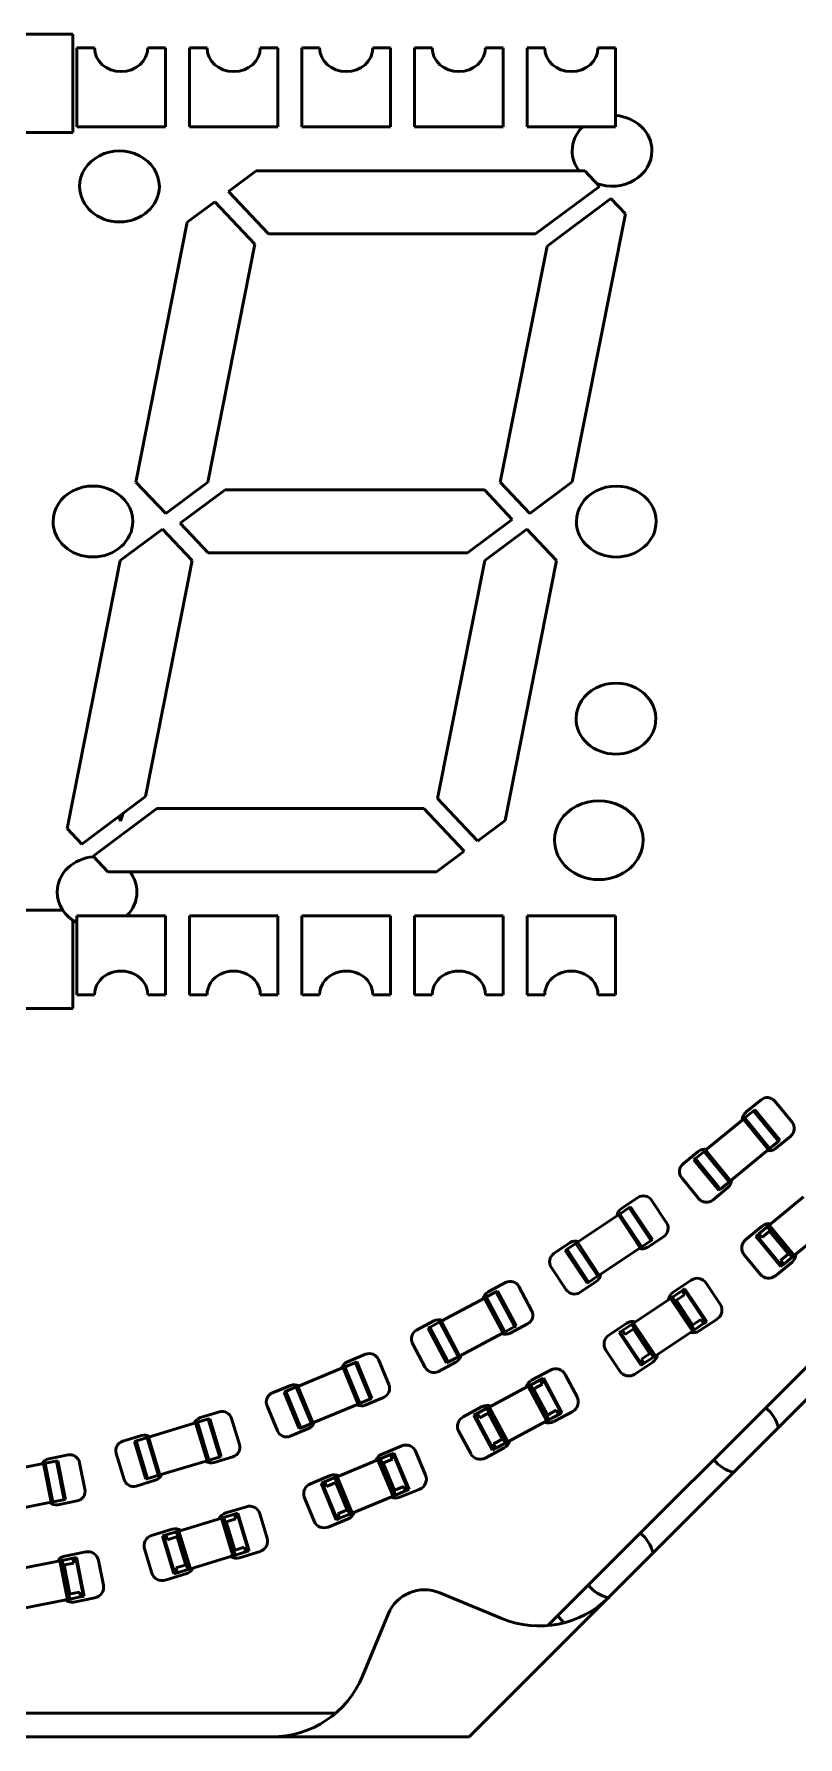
# Model space of a CAD drawing. Header units: inches. Extents: x -20.7 to 49, y -43 to 17.2.
# Drawn here: x 19.407 to 21.24, y -23.085 to -19.002 of the extents above; entities that cross this region are included whole.
import ezdxf

# ---------------------------------------------------------------- set-up
doc = ezdxf.new("R2010")
doc.units = ezdxf.units.IN
doc.header["$MEASUREMENT"] = 0
doc.layers.add('Visible (ANSI)', color=7, linetype='Continuous', lineweight=50)
doc.layers.add('Visible Narrow (ANSI)', color=7, linetype='Continuous', lineweight=35)

msp = doc.modelspace()

# ---------------------------------------------------------------- linework, layer by layer
at = {"layer": 'Visible (ANSI)'}
for p, q in [((19.241, -19.0025), (19.5008, -19.0025)), ((19.5008, -19.0025), (19.5008, -19.2387)), ((19.51, -19.2248), (19.51, -19.0358)), ((19.51, -19.0358), (19.5525, -19.0358)), ((19.6801, -19.0358), (19.7226, -19.0358)), ((19.7226, -19.2248), (19.7226, -19.0358)), ((19.78, -19.2248), (19.78, -19.0358)), ((19.78, -19.0358), (19.8225, -19.0358)), ((19.9501, -19.0358), (19.9926, -19.0358)), ((19.9926, -19.2248), (19.9926, -19.0358)), ((20.05, -19.2248), (20.05, -19.0358)), ((20.05, -19.0358), (20.0925, -19.0358)), ((20.2201, -19.0358), (20.2626, -19.0358)), ((20.2626, -19.2248), (20.2626, -19.0358)), ((20.32, -19.2248), (20.32, -19.0358)), ((20.32, -19.0358), (20.3625, -19.0358)), ((20.4901, -19.0358), (20.5326, -19.0358)), ((20.5326, -19.2248), (20.5326, -19.0358)), ((20.59, -19.2248), (20.59, -19.0358)), ((20.59, -19.0358), (20.6325, -19.0358)), ((20.7601, -19.0358), (20.8026, -19.0358)), ((20.8026, -19.2248), (20.8026, -19.0358)), ((19.51, -19.2248), (19.7226, -19.2248)), ((19.78, -19.2248), (19.9926, -19.2248)), ((20.05, -19.2248), (20.2626, -19.2248)), ((20.32, -19.2248), (20.5326, -19.2248)), ((20.59, -19.2248), (20.8026, -19.2248)), ((19.5008, -19.2387), (19.3406, -19.2387)), ((19.8738, -19.38), (19.94, -19.3306)), ((19.94, -19.3306), (20.7285, -19.3306)), ((20.7285, -19.3306), (20.7636, -19.3677)), ((19.9699, -19.4818), (19.8738, -19.38)), ((20.7636, -19.3677), (20.6107, -19.4818)), ((19.775, -19.4536), (19.8412, -19.4043)), ((19.8412, -19.4043), (19.9373, -19.5061)), ((20.638, -19.5107), (20.7909, -19.3967)), ((20.7909, -19.3967), (20.826, -19.4338)), ((19.6518, -20.0764), (19.775, -19.4536)), ((20.826, -19.4338), (20.6982, -20.0763)), ((19.9373, -19.5061), (19.8245, -20.0764)), ((20.6107, -19.4818), (19.9699, -19.4818)), ((20.5257, -20.0766), (20.638, -19.5107)), ((19.7232, -20.152), (19.6518, -20.0764)), ((19.8245, -20.0764), (19.7232, -20.152)), ((20.5968, -20.1519), (20.5257, -20.0766)), ((20.6982, -20.0763), (20.5968, -20.1519)), ((19.7581, -20.1753), (19.8658, -20.095)), ((19.8658, -20.095), (20.4876, -20.095)), ((20.4876, -20.095), (20.5545, -20.1659)), ((20.5545, -20.1659), (20.4468, -20.2462)), ((19.6144, -20.2648), (19.7158, -20.1892)), ((19.7158, -20.1892), (19.7869, -20.2645)), ((19.825, -20.2462), (19.7581, -20.1753)), ((20.4885, -20.2645), (20.5895, -20.1891)), ((20.5895, -20.1891), (20.6608, -20.2647)), ((20.4468, -20.2462), (19.825, -20.2462)), ((19.4867, -20.9073), (19.6144, -20.2648)), ((19.7869, -20.2645), (19.6746, -20.8304)), ((20.3753, -20.8351), (20.4885, -20.2645)), ((20.6608, -20.2647), (20.5376, -20.8875)), ((23.0404, -20.4958), (20.4514, -23.0848)), ((22.7734, -20.6846), (20.6402, -22.8178)), ((19.6746, -20.8304), (19.5217, -20.9445)), ((19.5491, -20.9734), (19.7019, -20.8594)), ((19.7019, -20.8594), (20.3427, -20.8594)), ((20.3427, -20.8594), (20.4388, -20.9612)), ((20.4714, -20.9369), (20.3753, -20.8351)), ((19.6148, -20.8895), (19.6108, -20.8781)), ((19.6215, -20.87), (19.6148, -20.8895)), ((20.5376, -20.8875), (20.474, -20.935)), ((19.5217, -20.9445), (19.4867, -20.9073)), ((20.474, -20.935), (20.4714, -20.9369)), ((19.5841, -21.0106), (19.5491, -20.9734)), ((20.4388, -20.9612), (20.3726, -21.0106)), ((20.3726, -21.0106), (19.5841, -21.0106)), ((19.241, -21.1025), (19.4761, -21.1025)), ((19.5008, -21.1271), (19.5008, -21.3387)), ((19.7226, -21.1164), (19.51, -21.1164)), ((19.51, -21.1164), (19.51, -21.3054)), ((19.7226, -21.1164), (19.7226, -21.3054)), ((19.9926, -21.1164), (19.78, -21.1164)), ((19.78, -21.1164), (19.78, -21.3054)), ((19.9926, -21.1164), (19.9926, -21.3054)), ((20.2626, -21.1164), (20.05, -21.1164)), ((20.05, -21.1164), (20.05, -21.3054)), ((20.2626, -21.1164), (20.2626, -21.3054)), ((20.5326, -21.1164), (20.32, -21.1164)), ((20.32, -21.1164), (20.32, -21.3054)), ((20.5326, -21.1164), (20.5326, -21.3054)), ((20.8026, -21.1164), (20.59, -21.1164)), ((20.59, -21.1164), (20.59, -21.3054)), ((20.8026, -21.1164), (20.8026, -21.3054)), ((19.5525, -21.3054), (19.51, -21.3054)), ((19.7226, -21.3054), (19.6801, -21.3054)), ((19.8225, -21.3054), (19.78, -21.3054)), ((19.9926, -21.3054), (19.9501, -21.3054)), ((20.0925, -21.3054), (20.05, -21.3054)), ((20.2626, -21.3054), (20.2201, -21.3054)), ((20.3625, -21.3054), (20.32, -21.3054)), ((20.5326, -21.3054), (20.4901, -21.3054)), ((20.6325, -21.3054), (20.59, -21.3054)), ((20.8026, -21.3054), (20.7601, -21.3054)), ((19.5008, -21.3387), (19.241, -21.3387)), ((21.1325, -21.5845), (21.1133, -21.6002)), ((21.115, -21.5874), (21.1515, -21.5574)), ((21.1325, -21.5845), (21.1366, -21.5811)), ((21.1366, -21.5811), (21.1965, -21.6542)), ((21.1847, -21.5607), (21.226, -21.6109)), ((21.1092, -21.6036), (21.0179, -21.6785)), ((21.1133, -21.6002), (21.1092, -21.6036)), ((21.1092, -21.6036), (21.1691, -21.6767)), ((21.1691, -21.6767), (21.0778, -21.7516)), ((21.1732, -21.6733), (21.1691, -21.6767)), ((21.1924, -21.6575), (21.1732, -21.6733)), ((21.2227, -21.6442), (21.1862, -21.6741)), ((21.1924, -21.6575), (21.1965, -21.6542)), ((20.9643, -21.711), (21.0009, -21.6811)), ((20.9946, -21.6976), (20.9905, -21.701)), ((20.9905, -21.701), (21.0504, -21.7741)), ((21.0138, -21.6819), (20.9946, -21.6976)), ((21.0138, -21.6819), (21.0179, -21.6785)), ((21.0179, -21.6785), (21.0778, -21.7516)), ((21.0023, -21.7945), (20.9611, -21.7443)), ((21.0737, -21.755), (21.0545, -21.7707)), ((21.0737, -21.755), (21.0778, -21.7516)), ((20.8165, -21.8178), (20.8558, -21.7915)), ((20.8885, -21.7981), (20.9246, -21.8521)), ((21.072, -21.7678), (21.0355, -21.7978)), ((21.0545, -21.7707), (21.0504, -21.7741)), ((21.2531, -21.7904), (21.171, -21.8578)), ((20.8091, -21.8334), (20.7109, -21.899)), ((20.8136, -21.8304), (20.8091, -21.8334)), ((20.8091, -21.8334), (20.8616, -21.9119)), ((20.8342, -21.8166), (20.8136, -21.8304)), ((20.8342, -21.8166), (20.8386, -21.8137)), ((20.8386, -21.8137), (20.8911, -21.8922)), ((21.1146, -21.8926), (21.1545, -21.8599)), ((21.1458, -21.8784), (21.1417, -21.8818)), ((21.1664, -21.8616), (21.1458, -21.8784)), ((21.1458, -21.8784), (21.1533, -21.8875)), ((21.1533, -21.8875), (21.1711, -21.8729)), ((21.171, -21.8578), (21.1664, -21.8616)), ((21.1739, -21.8707), (21.1664, -21.8616)), ((21.2309, -21.9309), (21.171, -21.8578)), ((21.1711, -21.8729), (21.1739, -21.8707)), ((21.1739, -21.8707), (21.2188, -21.9255)), ((21.3131, -21.8634), (21.2309, -21.9309)), ((20.6545, -21.9261), (20.6937, -21.8998)), ((20.6859, -21.9157), (20.6815, -21.9187)), ((20.6815, -21.9187), (20.734, -21.9972)), ((20.7065, -21.9019), (20.6859, -21.9157)), ((20.7065, -21.9019), (20.7109, -21.899)), ((20.7109, -21.899), (20.7634, -21.9775)), ((20.8616, -21.9119), (20.7634, -21.9775)), ((20.8661, -21.909), (20.8616, -21.9119)), ((20.8867, -21.8952), (20.8661, -21.909)), ((20.9181, -21.8848), (20.8788, -21.9111)), ((20.8867, -21.8952), (20.8911, -21.8922)), ((21.1417, -21.8818), (21.139, -21.884)), ((21.139, -21.884), (21.1989, -21.9571)), ((20.684, -22.0128), (20.6479, -21.9588)), ((21.1494, -21.9758), (21.111, -21.929)), ((21.2257, -21.9466), (21.1857, -21.9794)), ((21.2161, -21.9277), (21.1983, -21.9423)), ((21.1983, -21.9423), (21.2058, -21.9515)), ((21.2017, -21.9548), (21.1989, -21.9571)), ((21.2058, -21.9515), (21.2017, -21.9548)), ((21.2263, -21.9346), (21.2058, -21.9515)), ((21.2161, -21.9277), (21.2188, -21.9255)), ((21.2263, -21.9346), (21.2188, -21.9255)), ((21.2309, -21.9309), (21.2263, -21.9346)), ((20.4969, -22.0178), (20.5385, -21.9955)), ((20.7561, -21.9931), (20.7168, -22.0194)), ((20.7384, -21.9943), (20.734, -21.9972)), ((20.759, -21.9805), (20.7384, -21.9943)), ((20.759, -21.9805), (20.7634, -21.9775)), ((20.9409, -22.0183), (20.9838, -21.9896)), ((21.0197, -21.9967), (21.0533, -22.0471)), ((20.488, -22.0326), (20.3839, -22.0883)), ((20.4927, -22.0301), (20.488, -22.0326)), ((20.488, -22.0326), (20.5326, -22.1159)), ((20.5146, -22.0184), (20.4927, -22.0301)), ((20.5146, -22.0184), (20.5193, -22.0159)), ((20.5193, -22.0159), (20.5638, -22.0992)), ((20.5705, -22.0052), (20.6011, -22.0625)), ((20.9341, -22.0335), (20.8457, -22.0925)), ((20.939, -22.0302), (20.9341, -22.0335)), ((20.9866, -22.112), (20.9341, -22.0335)), ((20.9611, -22.0154), (20.939, -22.0302)), ((20.9456, -22.04), (20.939, -22.0302)), ((20.9456, -22.04), (20.9485, -22.038)), ((20.9456, -22.04), (20.985, -22.0989)), ((20.9485, -22.038), (20.9677, -22.0252)), ((20.9655, -22.0125), (20.9611, -22.0154)), ((20.9677, -22.0252), (20.9611, -22.0154)), ((20.9655, -22.0125), (20.9685, -22.0105)), ((20.9685, -22.0105), (21.021, -22.0891)), ((21.0071, -22.0842), (20.9879, -22.097)), ((21.0462, -22.0829), (21.0032, -22.1116)), ((21.0136, -22.094), (21.0071, -22.0842)), ((20.325, -22.1097), (20.3667, -22.0874)), ((20.3573, -22.1025), (20.3526, -22.105)), ((20.3526, -22.105), (20.3971, -22.1883)), ((20.3792, -22.0908), (20.3573, -22.1025)), ((20.3792, -22.0908), (20.3839, -22.0883)), ((20.3839, -22.0883), (20.4284, -22.1716)), ((20.5326, -22.1159), (20.4284, -22.1716)), ((20.5372, -22.1134), (20.5326, -22.1159)), ((20.5591, -22.1017), (20.5372, -22.1134)), ((20.5914, -22.0945), (20.5498, -22.1168)), ((20.5591, -22.1017), (20.5638, -22.0992)), ((20.7862, -22.1217), (20.8291, -22.0929)), ((20.8143, -22.1135), (20.8114, -22.1155)), ((20.8114, -22.1155), (20.8639, -22.1941)), ((20.8187, -22.1106), (20.8143, -22.1135)), ((20.8408, -22.0958), (20.8187, -22.1106)), ((20.8187, -22.1106), (20.8253, -22.1204)), ((20.8253, -22.1204), (20.8444, -22.1076)), ((20.8457, -22.0925), (20.8408, -22.0958)), ((20.8474, -22.1056), (20.8408, -22.0958)), ((20.8444, -22.1076), (20.8474, -22.1056)), ((20.8982, -22.1711), (20.8457, -22.0925)), ((20.8474, -22.1056), (20.8868, -22.1645)), ((20.9866, -22.112), (20.8982, -22.1711)), ((20.985, -22.0989), (20.9879, -22.097)), ((20.9915, -22.1087), (20.985, -22.0989)), ((20.9915, -22.1087), (20.9866, -22.112)), ((21.0136, -22.094), (20.9915, -22.1087)), ((21.018, -22.091), (21.0136, -22.094)), ((21.018, -22.091), (21.021, -22.0891)), ((20.3459, -22.1989), (20.3153, -22.1417)), ((20.8127, -22.2078), (20.7791, -22.1575)), ((20.8838, -22.1665), (20.8647, -22.1793)), ((20.8838, -22.1665), (20.8868, -22.1645)), ((20.8933, -22.1744), (20.8868, -22.1645)), ((20.1489, -22.1994), (20.0398, -22.2446)), ((20.1538, -22.1974), (20.1489, -22.1994)), ((20.1489, -22.1994), (20.1851, -22.2867)), ((20.1767, -22.1879), (20.1538, -22.1974)), ((20.1592, -22.1856), (20.2028, -22.1675)), ((20.1767, -22.1879), (20.1816, -22.1858)), ((20.1816, -22.1858), (20.2178, -22.2731)), ((20.2337, -22.1803), (20.2585, -22.2403)), ((20.4195, -22.1864), (20.3779, -22.2086)), ((20.4018, -22.1858), (20.3971, -22.1883)), ((20.4237, -22.1741), (20.4018, -22.1858)), ((20.4237, -22.1741), (20.4284, -22.1716)), ((20.601, -22.2297), (20.6466, -22.2053)), ((20.8915, -22.1862), (20.8485, -22.215)), ((20.8668, -22.1921), (20.8639, -22.1941)), ((20.8647, -22.1793), (20.8712, -22.1891)), ((20.8712, -22.1891), (20.8668, -22.1921)), ((20.8933, -22.1744), (20.8712, -22.1891)), ((20.8982, -22.1711), (20.8933, -22.1744)), ((19.9791, -22.2601), (20.0228, -22.242)), ((20.0349, -22.2466), (20.012, -22.2561)), ((20.0349, -22.2466), (20.0398, -22.2446)), ((20.0398, -22.2446), (20.076, -22.3319)), ((20.5928, -22.2441), (20.4991, -22.2942)), ((20.598, -22.2413), (20.5928, -22.2441)), ((20.6374, -22.3274), (20.5928, -22.2441)), ((20.6215, -22.2288), (20.598, -22.2413)), ((20.6036, -22.2517), (20.598, -22.2413)), ((20.6067, -22.2501), (20.627, -22.2392)), ((20.6261, -22.2263), (20.6215, -22.2288)), ((20.627, -22.2392), (20.6215, -22.2288)), ((20.6261, -22.2263), (20.6293, -22.2246)), ((20.6293, -22.2246), (20.6738, -22.308)), ((20.6815, -22.2159), (20.7101, -22.2693)), ((20.012, -22.2561), (20.0071, -22.2581)), ((20.0071, -22.2581), (20.0432, -22.3454)), ((20.1851, -22.2867), (20.076, -22.3319)), ((20.19, -22.2846), (20.1851, -22.2867)), ((20.2129, -22.2752), (20.19, -22.2846)), ((20.2458, -22.2711), (20.2021, -22.2892)), ((20.2129, -22.2752), (20.2178, -22.2731)), ((20.6036, -22.2517), (20.6067, -22.2501)), ((20.6036, -22.2517), (20.637, -22.3142)), ((19.8239, -22.3234), (19.8002, -22.3306)), ((19.8067, -22.3194), (19.8519, -22.3057)), ((19.8239, -22.3234), (19.829, -22.3219)), ((19.829, -22.3219), (19.8564, -22.4123)), ((19.8813, -22.3214), (19.9002, -22.3836)), ((19.9912, -22.351), (19.9663, -22.291)), ((20.4369, -22.3174), (20.4825, -22.293)), ((20.4657, -22.312), (20.4626, -22.3137)), ((20.4626, -22.3137), (20.5071, -22.397)), ((20.4704, -22.3095), (20.4657, -22.312)), ((20.4939, -22.297), (20.4704, -22.3095)), ((20.4704, -22.3095), (20.476, -22.32)), ((20.476, -22.32), (20.4963, -22.3091)), ((20.4991, -22.2942), (20.4939, -22.297)), ((20.4994, -22.3074), (20.4939, -22.297)), ((20.4963, -22.3091), (20.4994, -22.3074)), ((20.5436, -22.3776), (20.4991, -22.2942)), ((20.4994, -22.3074), (20.5328, -22.3699)), ((20.6374, -22.3274), (20.5436, -22.3776)), ((20.637, -22.3142), (20.6401, -22.3126)), ((20.6426, -22.3247), (20.637, -22.3142)), ((20.6426, -22.3247), (20.6374, -22.3274)), ((20.6604, -22.3017), (20.6401, -22.3126)), ((20.666, -22.3121), (20.6426, -22.3247)), ((20.6995, -22.3043), (20.6539, -22.3286)), ((20.666, -22.3121), (20.6604, -22.3017)), ((20.6707, -22.3096), (20.666, -22.3121)), ((20.6707, -22.3096), (20.6738, -22.308)), ((19.6202, -22.3759), (19.6654, -22.3622)), ((19.677, -22.368), (19.6532, -22.3752)), ((19.677, -22.368), (19.6821, -22.3664)), ((19.7951, -22.3321), (19.6821, -22.3664)), ((19.6821, -22.3664), (19.7095, -22.4568)), ((19.8002, -22.3306), (19.7951, -22.3321)), ((19.7951, -22.3321), (19.8225, -22.4226)), ((20.0657, -22.3457), (20.0221, -22.3638)), ((20.0481, -22.3434), (20.0432, -22.3454)), ((20.071, -22.3339), (20.0481, -22.3434)), ((20.071, -22.3339), (20.076, -22.3319)), ((20.4549, -22.4057), (20.4263, -22.3523)), ((20.5297, -22.3716), (20.5328, -22.3699)), ((20.5384, -22.3803), (20.5328, -22.3699)), ((19.4427, -22.418), (19.4891, -22.4088)), ((19.6233, -22.4676), (19.6044, -22.4054)), ((19.6532, -22.3752), (19.6482, -22.3767)), ((19.6482, -22.3767), (19.6756, -22.4671)), ((20.2625, -22.4079), (20.238, -22.418)), ((20.2421, -22.4067), (20.2898, -22.387)), ((20.2674, -22.4058), (20.2625, -22.4079)), ((20.267, -22.4188), (20.2625, -22.4079)), ((20.2674, -22.4058), (20.2707, -22.4045)), ((20.2707, -22.4045), (20.3069, -22.4918)), ((20.3236, -22.401), (20.3467, -22.4569)), ((20.5354, -22.392), (20.4898, -22.4163)), ((20.5103, -22.3954), (20.5071, -22.397)), ((20.5297, -22.3716), (20.5094, -22.3824)), ((20.5094, -22.3824), (20.515, -22.3929)), ((20.515, -22.3929), (20.5103, -22.3954)), ((20.5384, -22.3803), (20.515, -22.3929)), ((20.5436, -22.3776), (20.5384, -22.3803)), ((19.43, -22.4296), (19.3141, -22.4526)), ((19.4352, -22.4285), (19.43, -22.4296)), ((19.43, -22.4296), (19.4484, -22.5222)), ((19.4595, -22.4237), (19.4352, -22.4285)), ((19.4595, -22.4237), (19.4647, -22.4227)), ((19.4647, -22.4227), (19.4832, -22.5153)), ((19.5168, -22.4273), (19.5295, -22.4911)), ((19.8225, -22.4226), (19.7095, -22.4568)), ((19.8276, -22.421), (19.8225, -22.4226)), ((19.8513, -22.4138), (19.8276, -22.421)), ((19.8844, -22.413), (19.8392, -22.4267)), ((19.8513, -22.4138), (19.8564, -22.4123)), ((20.2325, -22.4203), (20.1343, -22.461)), ((20.238, -22.418), (20.2325, -22.4203)), ((20.2687, -22.5076), (20.2325, -22.4203)), ((20.2425, -22.4289), (20.238, -22.418)), ((20.2425, -22.4289), (20.2458, -22.4276)), ((20.2425, -22.4289), (20.2696, -22.4944)), ((20.2458, -22.4276), (20.267, -22.4188)), ((19.6979, -22.4696), (19.6527, -22.4833)), ((19.6807, -22.4656), (19.6756, -22.4671)), ((19.7044, -22.4584), (19.6807, -22.4656)), ((19.7044, -22.4584), (19.7095, -22.4568)), ((20.0702, -22.4779), (20.1179, -22.4582)), ((20.0994, -22.4754), (20.0961, -22.4768)), ((20.0961, -22.4768), (20.1323, -22.5641)), ((20.1043, -22.4734), (20.0994, -22.4754)), ((20.1288, -22.4632), (20.1043, -22.4734)), ((20.1043, -22.4734), (20.1088, -22.4843)), ((20.1088, -22.4843), (20.1301, -22.4755)), ((20.1343, -22.461), (20.1288, -22.4632)), ((20.1334, -22.4741), (20.1288, -22.4632)), ((20.1301, -22.4755), (20.1334, -22.4741)), ((20.1334, -22.4741), (20.1605, -22.5396)), ((20.1705, -22.5483), (20.1343, -22.461)), ((20.2696, -22.4944), (20.2729, -22.4931)), ((20.2942, -22.4843), (20.2729, -22.4931)), ((20.3328, -22.4906), (20.285, -22.5104)), ((20.2987, -22.4952), (20.2942, -22.4843)), ((20.3036, -22.4931), (20.2987, -22.4952)), ((20.3036, -22.4931), (20.3069, -22.4918)), ((19.4484, -22.5222), (19.3326, -22.5453)), ((19.4536, -22.5212), (19.4484, -22.5222)), ((19.4779, -22.5164), (19.4536, -22.5212)), ((19.5109, -22.5188), (19.4646, -22.5281)), ((19.4779, -22.5164), (19.4832, -22.5153)), ((19.8675, -22.5478), (19.917, -22.5328)), ((20.0794, -22.5676), (20.0562, -22.5117)), ((20.2687, -22.5076), (20.1705, -22.5483)), ((20.2741, -22.5053), (20.2687, -22.5076)), ((20.2741, -22.5053), (20.2696, -22.4944)), ((20.2987, -22.4952), (20.2741, -22.5053)), ((19.8567, -22.5603), (19.7549, -22.5912)), ((19.8623, -22.5586), (19.8567, -22.5603)), ((19.8841, -22.6507), (19.8567, -22.5603)), ((19.8877, -22.5509), (19.8623, -22.5586)), ((19.8657, -22.5699), (19.8623, -22.5586)), ((19.8657, -22.5699), (19.8691, -22.5689)), ((19.8657, -22.5699), (19.8863, -22.6377)), ((19.8691, -22.5689), (19.8912, -22.5622)), ((19.8928, -22.5493), (19.8877, -22.5509)), ((19.8912, -22.5622), (19.8877, -22.5509)), ((19.8928, -22.5493), (19.8962, -22.5483)), ((19.8962, -22.5483), (19.9237, -22.6387)), ((19.9492, -22.55), (19.9668, -22.6079)), ((20.1609, -22.5618), (20.1131, -22.5816)), ((20.1355, -22.5627), (20.1323, -22.5641)), ((20.1404, -22.5607), (20.1355, -22.5627)), ((20.1572, -22.541), (20.1359, -22.5498)), ((20.1359, -22.5498), (20.1404, -22.5607)), ((20.165, -22.5505), (20.1404, -22.5607)), ((20.1572, -22.541), (20.1605, -22.5396)), ((20.165, -22.5505), (20.1605, -22.5396)), ((20.1705, -22.5483), (20.165, -22.5505)), ((19.6895, -22.6018), (19.7389, -22.5868)), ((19.7188, -22.6021), (19.7154, -22.6032)), ((19.7154, -22.6032), (19.7428, -22.6936)), ((19.7239, -22.6006), (19.7188, -22.6021)), ((19.7493, -22.5929), (19.7239, -22.6006)), ((19.7239, -22.6006), (19.7273, -22.6119)), ((19.7273, -22.6119), (19.7493, -22.6052)), ((19.7549, -22.5912), (19.7493, -22.5929)), ((19.7527, -22.6042), (19.7493, -22.5929)), ((19.7493, -22.6052), (19.7527, -22.6042)), ((19.7527, -22.6042), (19.7733, -22.672)), ((19.7824, -22.6816), (19.7549, -22.5912)), ((19.5008, -22.6565), (19.4747, -22.6617)), ((19.4809, -22.6514), (19.5316, -22.6413)), ((19.506, -22.6554), (19.5008, -22.6565)), ((19.5031, -22.6681), (19.5008, -22.6565)), ((19.506, -22.6554), (19.5095, -22.6548)), ((19.5095, -22.6548), (19.5279, -22.7474)), ((19.6898, -22.6919), (19.6723, -22.634)), ((19.8841, -22.6507), (19.7824, -22.6816)), ((19.8897, -22.649), (19.8841, -22.6507)), ((19.8863, -22.6377), (19.8897, -22.6367)), ((19.8897, -22.649), (19.8863, -22.6377)), ((19.9117, -22.63), (19.8897, -22.6367)), ((19.9152, -22.6413), (19.8897, -22.649)), ((19.9495, -22.6401), (19.9001, -22.6551)), ((19.9152, -22.6413), (19.9117, -22.63)), ((19.9203, -22.6398), (19.9152, -22.6413)), ((19.9203, -22.6398), (19.9237, -22.6387)), ((19.4689, -22.6628), (19.3647, -22.6836)), ((19.4747, -22.6617), (19.4689, -22.6628)), ((19.4873, -22.7555), (19.4689, -22.6628)), ((19.477, -22.6733), (19.4747, -22.6617)), ((19.477, -22.6733), (19.4805, -22.6726)), ((19.477, -22.6733), (19.4908, -22.7428)), ((19.4805, -22.6726), (19.5031, -22.6681)), ((19.562, -22.6616), (19.5738, -22.721)), ((19.7715, -22.6941), (19.7221, -22.7091)), ((19.7462, -22.6926), (19.7428, -22.6936)), ((19.7513, -22.691), (19.7462, -22.6926)), ((19.7699, -22.673), (19.7479, -22.6797)), ((19.7479, -22.6797), (19.7513, -22.691)), ((19.7767, -22.6833), (19.7513, -22.691)), ((19.7699, -22.673), (19.7733, -22.672)), ((19.7767, -22.6833), (19.7733, -22.672)), ((19.7824, -22.6816), (19.7767, -22.6833)), ((19.5169, -22.7376), (19.4943, -22.7421)), ((19.5192, -22.7492), (19.5169, -22.7376)), ((19.4873, -22.7555), (19.3831, -22.7762)), ((19.4931, -22.7543), (19.4873, -22.7555)), ((19.4908, -22.7428), (19.4943, -22.7421)), ((19.4931, -22.7543), (19.4908, -22.7428)), ((19.5192, -22.7492), (19.4931, -22.7543)), ((19.5535, -22.7514), (19.5028, -22.7614)), ((19.5244, -22.7481), (19.5192, -22.7492)), ((19.5244, -22.7481), (19.5279, -22.7474)), ((20.5293, -22.8007), (20.3805, -22.7391)), ((20.257, -22.7902), (20.1954, -22.939)), ((20.6444, -22.8174), (20.6425, -22.8155)), ((20.6632, -22.7948), (20.6794, -22.811)), ((20.1314, -23.0275), (17.11, -23.0275)), ((20.4514, -23.0848), (16.79, -23.0848))]:
    msp.add_line(p, q, dxfattribs=at)
for centre, radius, start, end in [((21.1665, -21.5757), 0.0236, 39.3753, 129.3744), ((21.13, -21.6057), 0.0236, 129.375, 180.6926), ((21.2077, -21.6259), 0.0236, 309.375, 39.3752), ((21.0158, -21.6993), 0.0236, 78.057, 129.3744), ((21.1712, -21.6559), 0.0236, 258.057, 309.3744), ((20.9793, -21.7293), 0.0236, 129.375, 219.3752), ((21.057, -21.7495), 0.0236, 309.375, 0.6926), ((20.8689, -21.8112), 0.0236, 33.75, 123.7499), ((21.0205, -21.7795), 0.0236, 219.3753, 309.3744), ((20.8296, -21.8374), 0.0236, 123.7507, 175.0674), ((20.905, -21.8652), 0.0236, 303.7507, 33.7492), ((21.1709, -21.8798), 0.0258, 80.4572, 129.3758), ((20.7069, -21.9195), 0.0236, 72.4322, 123.7499), ((20.8657, -21.8914), 0.0236, 252.4322, 303.7499), ((21.1309, -21.9126), 0.0258, 129.3743, 219.3759), ((20.6676, -21.9457), 0.0236, 123.7507, 213.7492), ((21.2093, -21.9266), 0.0258, 309.3743, 358.293), ((20.5497, -22.0164), 0.0236, 28.1254, 118.1245), ((20.7429, -21.9735), 0.0236, 303.7507, 355.0674), ((20.9982, -22.0111), 0.0258, 33.7499, 123.7501), ((21.1693, -21.9594), 0.0258, 219.3744, 309.3758), ((20.508, -22.0387), 0.0236, 118.1254, 169.4425), ((20.7037, -21.9997), 0.0236, 213.75, 303.7499), ((20.9552, -22.0398), 0.0258, 123.7499, 172.6679), ((20.3778, -22.1082), 0.0236, 66.8073, 118.1245), ((20.5803, -22.0737), 0.0236, 298.1254, 28.1245), ((21.0318, -22.0614), 0.0258, 303.7499, 33.7501), ((20.3361, -22.1305), 0.0236, 118.1254, 208.1245), ((20.5386, -22.0959), 0.0236, 246.8073, 298.1245), ((20.8005, -22.1431), 0.0258, 123.7499, 213.7501), ((20.8435, -22.1144), 0.0258, 74.8325, 123.7501), ((20.9888, -22.0901), 0.0258, 254.8325, 303.7501), ((20.2119, -22.1893), 0.0236, 22.5003, 112.4998), ((20.1682, -22.2074), 0.0236, 112.5007, 163.8175), ((20.3667, -22.1878), 0.0236, 208.1254, 298.1245), ((20.4084, -22.1655), 0.0236, 298.1254, 349.4425), ((20.6588, -22.2281), 0.0258, 28.1242, 118.1255), ((20.8342, -22.1935), 0.0258, 213.7499, 303.7501), ((20.8771, -22.1648), 0.0258, 303.7499, 352.6679), ((20.0318, -22.2639), 0.0236, 61.1825, 112.4998), ((20.2367, -22.2493), 0.0236, 292.5007, 22.4994), ((20.6132, -22.2525), 0.0258, 118.1249, 167.0429), ((19.9882, -22.282), 0.0236, 112.5007, 202.4994), ((20.1931, -22.2674), 0.0236, 241.1825, 292.4998), ((20.6873, -22.2815), 0.0258, 298.1249, 28.1253), ((19.8135, -22.342), 0.0236, 106.8753, 158.1928), ((19.8587, -22.3283), 0.0236, 16.8755, 106.8742), ((20.4491, -22.3402), 0.0258, 118.1249, 208.1253), ((20.4947, -22.3158), 0.0258, 69.207, 118.1255), ((20.6417, -22.3059), 0.0258, 249.207, 298.1255), ((21.1069, -22.3645), 0.0886, 13.8541, 51.1651), ((19.6722, -22.3848), 0.0236, 55.5574, 106.8742), ((20.013, -22.342), 0.0236, 202.5003, 292.4998), ((20.0567, -22.3239), 0.0236, 292.5007, 343.8175), ((19.4937, -22.432), 0.0236, 11.2499, 101.2501), ((19.627, -22.3986), 0.0236, 106.8753, 196.8748), ((19.8776, -22.3904), 0.0236, 286.8753, 16.8748), ((20.252, -22.4306), 0.0258, 112.5, 161.4176), ((20.2997, -22.4108), 0.0258, 22.5, 112.5), ((20.4777, -22.3936), 0.0258, 208.1242, 298.1255), ((20.5232, -22.3692), 0.0258, 298.1249, 347.0429), ((19.4473, -22.4412), 0.0236, 101.2505, 152.5678), ((19.8324, -22.4041), 0.0236, 235.5574, 286.8742), ((21.1069, -22.3645), 0.0886, 218.8349, 256.1459), ((19.5063, -22.4957), 0.0236, 281.2505, 11.2495), ((19.6459, -22.4607), 0.0236, 196.8755, 286.8742), ((19.6911, -22.447), 0.0236, 286.8753, 338.1928), ((20.0801, -22.5018), 0.0258, 112.5, 202.5), ((20.1278, -22.482), 0.0258, 63.5823, 112.5), ((20.3229, -22.4668), 0.0258, 292.5, 22.5), ((19.46, -22.5049), 0.0236, 229.9323, 281.2501), ((19.9245, -22.5575), 0.0258, 16.8749, 106.8754), ((20.2751, -22.4865), 0.0258, 243.5823, 292.5), ((19.875, -22.5725), 0.0258, 106.8749, 155.7926), ((20.1033, -22.5577), 0.0258, 202.5, 292.5), ((20.151, -22.538), 0.0258, 292.5, 341.4176), ((19.697, -22.6265), 0.0258, 106.8749, 196.8752), ((19.7464, -22.6115), 0.0258, 57.9572, 106.8754), ((19.942, -22.6154), 0.0258, 286.8749, 16.8752), ((20.8062, -22.6652), 0.0886, 13.8543, 51.1652), ((19.486, -22.6767), 0.0258, 101.2496, 150.1681), ((19.5367, -22.6667), 0.0258, 11.2496, 101.2504), ((19.8926, -22.6304), 0.0258, 237.9572, 286.8754), ((19.7146, -22.6844), 0.0258, 196.8749, 286.8754), ((19.764, -22.6694), 0.0258, 286.8749, 335.7926), ((19.5485, -22.726), 0.0258, 281.2496, 11.2507), ((20.3443, -22.8264), 0.0945, 67.5, 157.5), ((20.8062, -22.6652), 0.0886, 218.8347, 256.1365), ((19.4978, -22.7361), 0.0258, 232.3323, 281.2504), ((20.6197, -22.5825), 0.2362, 247.5, 315), ((19.9772, -22.8486), 0.2362, 270, 337.5)]:
    msp.add_arc(centre, radius, start, end, dxfattribs=at)
for centre, major_axis, start_param, end_param in [((19.6163, -19.0358), (0.0638, 0), 3.141593, 6.283185), ((19.8863, -19.0358), (0.0638, 0), 3.141593, 6.283185), ((20.1563, -19.0358), (0.0638, 0), 3.141593, 6.283185), ((20.4263, -19.0358), (0.0638, 0), 3.141593, 6.283185), ((20.6963, -19.0358), (0.0638, 0), 3.141593, 6.283185), ((20.794, -19.2823), (0.0957, 0), 2.397704, 3.141593), ((20.794, -19.2823), (0.0957, 0), 0, 1.480376), ((19.6123, -19.3678), (0.0957, 0), 0, 3.141593), ((20.794, -19.2823), (0.0957, 0), 3.141593, 3.744804), ((20.794, -19.2823), (0.0957, 0), 4.315516, 6.283185), ((19.6123, -19.3678), (0.0957, 0), 3.141593, 6.283185), ((19.5486, -20.171), (0.0957, 0), 0, 3.141593), ((20.804, -20.1711), (0.0957, 0), 0, 3.141593), ((19.5486, -20.171), (0.0957, 0), 3.141593, 6.283185), ((20.804, -20.1711), (0.0957, 0), 3.141593, 6.283185), ((20.8033, -20.6436), (0.0957, 0), 0, 3.141593), ((20.8033, -20.6436), (0.0957, 0), 3.141593, 6.283185), ((20.7622, -20.935), (0.1063, 0), 0, 3.141593), ((20.7622, -20.935), (0.1063, 0), 3.141593, 6.283185), ((19.5586, -21.0594), (0.0957, 0), 1.658679, 3.141593), ((19.5586, -21.0594), (0.0957, 0), 0, 0.61116), ((19.5586, -21.0594), (0.0957, 0), 3.141593, 4.179412), ((19.5586, -21.0594), (0.0957, 0), 5.548133, 6.283185), ((19.6163, -21.3054), (0.0638, 0), 0, 3.141593), ((19.8863, -21.3054), (0.0638, 0), 0, 3.141593), ((20.1563, -21.3054), (0.0638, 0), 0, 3.141593), ((20.4263, -21.3054), (0.0638, 0), 0, 3.141593), ((20.6963, -21.3054), (0.0638, 0), 0, 3.141593)]:
    msp.add_ellipse(centre, major_axis=major_axis, ratio=0.888889, start_param=start_param, end_param=end_param, dxfattribs=at)
at = {"layer": 'Visible Narrow (ANSI)'}
for p, q in [((21.1325, -21.5845), (21.1924, -21.6575)), ((21.1133, -21.6002), (21.1732, -21.6733)), ((20.9946, -21.6976), (21.0545, -21.7707)), ((21.0138, -21.6819), (21.0737, -21.755)), ((20.8136, -21.8304), (20.8661, -21.909)), ((20.8342, -21.8166), (20.8867, -21.8952)), ((21.1711, -21.8729), (21.2161, -21.9277)), ((20.6859, -21.9157), (20.7384, -21.9943)), ((20.7065, -21.9019), (20.759, -21.9805)), ((21.1417, -21.8818), (21.2017, -21.9548)), ((20.4927, -22.0301), (20.5372, -22.1134)), ((20.5146, -22.0184), (20.5591, -22.1017)), ((20.9485, -22.038), (20.9879, -22.097)), ((20.9655, -22.0125), (21.018, -22.091)), ((20.3573, -22.1025), (20.4018, -22.1858)), ((20.3792, -22.0908), (20.4237, -22.1741)), ((20.8143, -22.1135), (20.8668, -22.1921)), ((20.8444, -22.1076), (20.8838, -22.1665)), ((20.1538, -22.1974), (20.19, -22.2846)), ((20.1767, -22.1879), (20.2129, -22.2752)), ((20.0349, -22.2466), (20.071, -22.3339)), ((20.6261, -22.2263), (20.6707, -22.3096)), ((20.012, -22.2561), (20.0481, -22.3434)), ((20.6067, -22.2501), (20.6401, -22.3126)), ((19.8239, -22.3234), (19.8513, -22.4138)), ((20.4657, -22.312), (20.5103, -22.3954)), ((20.4963, -22.3091), (20.5297, -22.3716)), ((19.677, -22.368), (19.7044, -22.4584)), ((19.8002, -22.3306), (19.8276, -22.421)), ((19.6532, -22.3752), (19.6807, -22.4656)), ((20.2674, -22.4058), (20.3036, -22.4931)), ((19.4352, -22.4285), (19.4536, -22.5212)), ((19.4595, -22.4237), (19.4779, -22.5164)), ((20.2458, -22.4276), (20.2729, -22.4931)), ((20.0994, -22.4754), (20.1355, -22.5627)), ((20.1301, -22.4755), (20.1572, -22.541)), ((19.8691, -22.5689), (19.8897, -22.6367)), ((19.8928, -22.5493), (19.9203, -22.6398)), ((19.7188, -22.6021), (19.7462, -22.6926)), ((19.7493, -22.6052), (19.7699, -22.673)), ((19.506, -22.6554), (19.5244, -22.7481)), ((19.4805, -22.6726), (19.4943, -22.7421))]:
    msp.add_line(p, q, dxfattribs=at)

doc.saveas('drawing.dxf')
